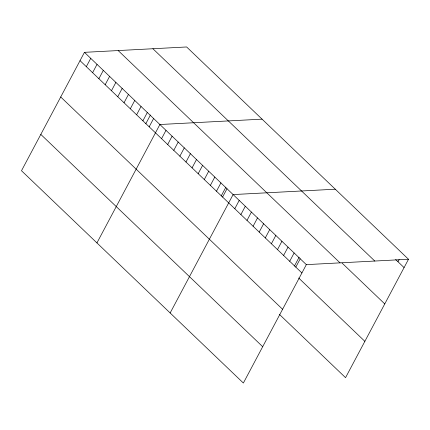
<?xml version="1.0" encoding="UTF-8"?>
<svg xmlns="http://www.w3.org/2000/svg" width="430" height="430" viewBox="0 0 430 430"><rect width="100%" height="100%" fill="white"/><g stroke="black" fill="none" stroke-linecap="round" stroke-linejoin="round"><path stroke-width="0.64" d="M408.5 259.269L186.625 46.967L84.452 52.336L21.5 170.731L243.375 383.033L306.332 264.633L408.5 259.269L345.548 377.664L279.366 314.341M86.317 66.671L90.741 58.351M92.6 72.686L97.024 64.366M98.889 78.701L103.313 70.38M105.173 84.715L109.602 76.395M111.461 90.73L115.885 82.409M117.75 96.745L122.174 88.424M124.033 102.759L128.457 94.439M130.322 108.774L134.746 100.453M136.606 114.788L141.029 106.468M142.894 120.803L147.318 112.488M145.781 123.775L150.446 115.009M149.183 126.823L153.607 118.503M96.938 242.912L159.89 124.517L262.063 119.153M161.567 138.675L165.991 130.355M167.673 144.512L172.097 136.192M173.774 150.35L178.197 142.029M179.874 156.187L184.298 147.866M185.975 162.029L190.399 153.709M192.076 167.867L196.499 159.546M198.176 173.704L202.6 165.383M204.282 179.541L208.706 171.221M210.383 185.378L214.806 177.058M216.483 191.216L220.907 182.9M221.219 195.962L225.884 187.19M222.584 197.058L227.008 188.738M170.156 312.97L233.108 194.575L335.282 189.211M234.791 208.733L239.214 200.412M240.891 214.57L245.315 206.25M246.992 220.407L251.416 212.087M253.093 226.25L257.516 217.929M259.193 232.087L263.617 223.767M265.294 237.924L269.717 229.604M271.4 243.762L275.823 235.441M277.5 249.599L281.924 241.278M283.601 255.436L288.025 247.121M289.702 261.279L294.125 252.958M294.442 266.019L299.103 257.248M295.802 267.116L300.226 258.796M397.976 261.752L399.153 259.532M395.627 259.505L404.076 267.589M152.908 48.741L374.783 261.037M342.049 263.047L384.764 303.913M118.169 50.563L340.044 262.864M84.452 52.336L306.332 264.633M80.028 60.657L301.908 272.953M298.683 278.017L364.86 341.339M60.716 96.981L282.591 309.277M40.812 134.407L262.692 346.704"/></g></svg>
